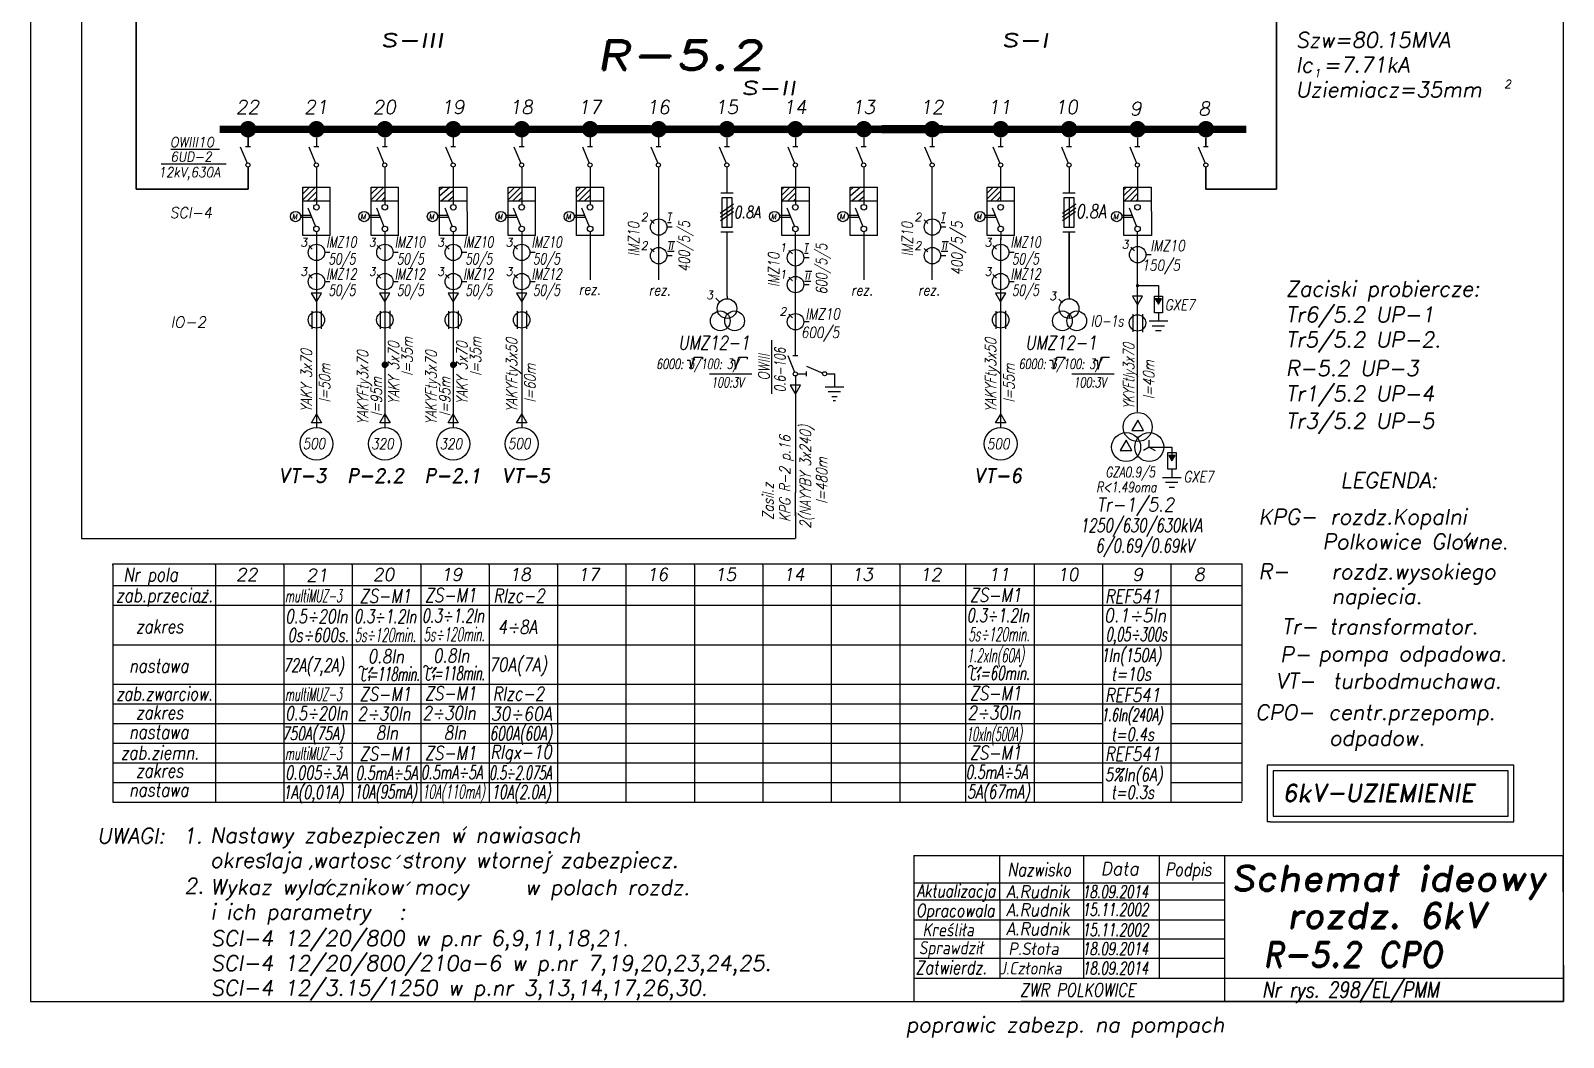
# Model space of a CAD drawing. Header units: millimetres. Extents: x -5 to 425, y -10 to 594.
# Drawn here: x 0 to 420, y -9.9 to 266.1 of the extents above; entities that cross this region are included whole.
import ezdxf
from ezdxf.enums import TextEntityAlignment as Align

# ---------------------------------------------------------------- set-up
doc = ezdxf.new("R2010")
doc.units = ezdxf.units.MM
doc.layers.add('LINIE', color=4, linetype='Continuous')
doc.layers.add('STYKI', color=4, linetype='Continuous')
doc.styles.add('ROMAND', font='romand', dxfattribs={"width": 0.8, "oblique": 10, "height": 6})
doc.styles.add('ROMANS', font='romans', dxfattribs={"oblique": 10, "height": 4.2})
pattern_1 = [(45, (-1.0216, -1.7749), (-0.795495, 0.795495), [])]

# ---------------------------------------------------------------- blocks, each defined once
blk = doc.blocks.new('*U4')
at = {"color": 0}
mesh = blk.add_polyface(dxfattribs=at)
corners = [(0, 0), (3.7, 6.5), (-3.8, 6.5)]
mesh.append_faces([[corners[k] for k in face] for face in [(0, 1, 2)]], dxfattribs={"color": 0})
blk = doc.blocks.new('7')
for p, q in [((3.4, 0), (-3.46, 0)), ((0, 4.82), (0, 0)), ((2.19, -1.76), (-2.36, -1.76)), ((0.98, -3.52), (-1.07, -3.52)), ((0.36, -5.03), (-0.49, -5.03))]:
    blk.add_line(p, q)
blk = doc.blocks.new('*U8')
at = {"color": 0}
mesh = blk.add_polyface(dxfattribs=at)
corners = [(0, 0), (3.7, 6.5), (-3.8, 6.5)]
mesh.append_faces([[corners[k] for k in face] for face in [(0, 1, 2)]], dxfattribs={"color": 0})

msp = doc.modelspace()

# ---------------------------------------------------------------- hatches: boundary and pattern name
h = msp.add_hatch()
h.set_pattern_fill('ANSI31', color=256, scale=9, style=0)
h.set_pattern_definition([(45, (-61.0142, -1.7749), (-0.795495, 0.795495), [])])
h.paths.add_polyline_path([(78.33, 219.45), (78.32, 223.2), (77.53, 223.2), (74.57, 223.2), (74.57, 219.45)])
h = msp.add_hatch()
h.set_pattern_fill('ANSI31', color=256, scale=9, style=0)
h.set_pattern_definition([(45, (-42.2685, -1.7749), (-0.795495, 0.795495), [])])
h.paths.add_polyline_path([(97.08, 219.45), (97.07, 223.2), (96.27, 223.2), (93.32, 223.2), (93.32, 219.45)])
h = msp.add_hatch()
h.set_pattern_fill('ANSI31', color=256, scale=9, style=0)
h.set_pattern_definition([(45, (-4.7741, -1.7749), (-0.795495, 0.795495), [])])
h.paths.add_polyline_path([(134.57, 219.45), (134.56, 223.2), (133.77, 223.2), (130.81, 223.2), (130.81, 219.45)])
h = msp.add_hatch()
h.set_pattern_fill('ANSI31', color=256, scale=9, style=0)
h.set_pattern_definition(pattern_1)
h.paths.add_polyline_path([(153.28, 223.2), (149.57, 223.2), (149.57, 219.45), (153.28, 219.45)])
h = msp.add_hatch()
h.set_pattern_fill('ANSI31', color=256, scale=9, style=0)
h.set_pattern_definition(pattern_1)
h.paths.add_polyline_path([(209.56, 219.45), (209.56, 223.2), (205.82, 223.2), (205.82, 219.45)])
h = msp.add_hatch()
h.set_pattern_fill('ANSI31', color=256, scale=9, style=0)
h.set_pattern_definition(pattern_1)
h.paths.add_polyline_path([(265.81, 223.2), (262.07, 223.2), (262.07, 219.45), (265.81, 219.45)])
h = msp.add_hatch()
h.set_pattern_fill('ANSI31', color=256, scale=9, style=0)
h.set_pattern_definition(pattern_1)
h.paths.add_polyline_path([(303.32, 223.2), (299.57, 223.2), (299.57, 219.45), (303.32, 219.45)])

# ---------------------------------------------------------------- linework, layer by layer
for p, q in [((0, 594), (0, 0)), ((420, 0), (420, 594)), ((78.31, 236.71), (78.31, 234.32)), ((97.06, 236.71), (97.06, 234.32)), ((97.06, 236.71), (97.06, 234.32)), ((115.81, 237.97), (115.81, 234.32)), ((115.81, 236.71), (115.81, 234.32)), ((134.56, 238), (134.56, 234.32)), ((134.56, 236.71), (134.56, 234.32)), ((153.31, 237.95), (153.31, 234.32)), ((172.03, 237.95), (172.06, 234.32)), ((190.81, 236.71), (190.81, 234.32)), ((209.56, 236.71), (209.56, 234.32)), ((228.31, 236.71), (228.31, 234.32)), ((247.06, 236.71), (247.06, 234.32)), ((265.81, 236.71), (265.81, 234.32)), ((284.56, 236.71), (284.56, 234.32)), ((284.56, 236.71), (284.56, 234.32)), ((303.31, 236.71), (303.31, 234.32)), ((58.87, 234.32), (60.21, 234.32)), ((77.62, 234.32), (78.96, 234.32)), ((96.37, 234.32), (97.71, 234.32)), ((96.37, 234.32), (97.71, 234.32)), ((115.12, 234.32), (116.46, 234.32)), ((115.12, 234.32), (116.46, 234.32)), ((133.87, 234.32), (135.21, 234.32)), ((133.87, 234.32), (135.21, 234.32)), ((152.62, 234.32), (153.96, 234.32)), ((171.37, 234.32), (172.71, 234.32)), ((190.12, 234.32), (191.46, 234.32)), ((208.87, 234.32), (210.21, 234.32)), ((246.37, 234.32), (247.71, 234.32)), ((265.12, 234.32), (266.46, 234.32)), ((283.87, 234.32), (285.21, 234.32)), ((283.87, 234.32), (285.21, 234.32)), ((302.62, 234.32), (303.96, 234.32)), ((321.37, 234.32), (322.71, 234.32)), ((78.31, 228.69), (78.31, 226.51)), ((97.06, 228.69), (97.06, 226.51)), ((97.06, 228.69), (97.06, 226.51)), ((153.28, 228.69), (153.28, 218.42)), ((190.81, 228.69), (190.81, 221.62)), ((209.56, 228.69), (209.56, 218.42)), ((265.81, 228.65), (265.81, 219.45)), ((284.56, 228.69), (284.56, 225.27)), ((284.56, 228.69), (284.56, 221.62)), ((303.32, 228.7), (303.32, 219.45)), ((262.07, 223.2), (269.57, 223.2)), ((262.07, 209.93), (262.07, 223.2)), ((268.77, 223.2), (269.57, 223.2)), ((269.57, 209.93), (269.57, 223.2)), ((299.57, 209.93), (299.57, 223.2)), ((299.57, 223.2), (307.07, 223.2)), ((306.27, 223.2), (307.07, 223.2)), ((307.07, 223.2), (307.1, 209.93)), ((192.64, 218.49), (188.99, 215.98)), ((189.12, 221.62), (192.5, 221.62)), ((190.66, 221.63), (190.66, 221.62)), ((190.81, 220.31), (190.81, 212.14)), ((262.07, 219.45), (269.57, 219.45)), ((286.39, 218.49), (282.74, 215.98)), ((282.87, 221.62), (286.25, 221.62)), ((284.41, 221.63), (284.41, 221.62)), ((284.56, 220.31), (284.56, 212.14)), ((299.57, 219.45), (307.07, 219.45)), ((189.02, 215.03), (192.63, 217.55)), ((189.02, 214.08), (192.6, 216.52)), ((282.77, 215.03), (286.38, 217.55)), ((282.77, 214.08), (286.35, 216.52)), ((189.12, 210.95), (192.5, 210.95)), ((190.81, 210.95), (190.81, 209.41)), ((265.82, 210.98), (265.82, 208.73)), ((282.87, 210.95), (286.25, 210.95)), ((284.56, 210.95), (284.56, 209.41)), ((262.24, 209.93), (262.07, 209.93)), ((269.6, 209.93), (262.24, 209.93)), ((299.74, 209.93), (299.57, 209.93)), ((307.1, 209.93), (299.74, 209.93)), ((305.6, 204.71), (307.06, 204.71)), ((77.03, 189.21), (77.03, 184.32)), ((79.63, 189.25), (79.63, 184.31)), ((95.78, 189.21), (95.78, 184.32)), ((98.38, 189.25), (98.38, 184.31)), ((114.53, 189.21), (114.53, 184.32)), ((117.13, 189.25), (117.13, 184.31)), ((133.28, 189.21), (133.28, 184.32)), ((135.88, 189.25), (135.88, 184.31)), ((264.53, 189.21), (264.53, 184.32)), ((267.13, 189.25), (267.13, 184.31)), ((302.04, 188.38), (302.04, 183.49)), ((304.64, 188.41), (304.64, 183.47)), ((0, 0), (420, 0))]:
    msp.add_line(p, q)
at = {"lineweight": 30}
for p, q in [((28.92, 332.57), (28.92, 222.65)), ((341.37, 332.57), (341.37, 222.65)), ((59.56, 237.93), (59.56, 234.32)), ((322.06, 236.71), (322.06, 234.32)), ((322.06, 228.69), (322.06, 222.65)), ((28.91, 222.65), (59.56, 222.65)), ((341.37, 222.65), (322.06, 222.65))]:
    msp.add_line(p, q, dxfattribs=at)
at = {"color": 7}
for p, q in [((38.4, 233.57), (51.74, 233.57)), ((227.62, 234.32), (228.96, 234.32)), ((35.76, 229.54), (53.55, 229.54)), ((97.06, 227.82), (97.06, 224.07)), ((115.82, 228.72), (115.82, 218.42)), ((134.57, 228.71), (134.57, 218.42)), ((172.03, 228.69), (172.06, 197.82)), ((228.31, 228.69), (228.31, 226.51)), ((247.06, 197.82), (247.03, 228.69)), ((59.56, 222.94), (59.56, 222.65)), ((74.57, 223.2), (82.07, 223.2)), ((74.57, 209.93), (74.57, 223.2)), ((78.31, 226.51), (78.31, 224.25)), ((78.32, 224.25), (78.32, 218.42)), ((81.27, 223.2), (82.07, 223.2)), ((82.07, 209.93), (82.07, 223.2)), ((93.32, 223.2), (100.82, 223.2)), ((93.32, 209.93), (93.32, 223.2)), ((97.07, 224.25), (97.07, 218.42)), ((100.02, 223.2), (100.82, 223.2)), ((100.82, 209.93), (100.82, 223.2)), ((112.07, 223.2), (119.57, 223.2)), ((112.07, 209.93), (112.07, 223.2)), ((114.89, 223.2), (112.07, 220.72)), ((113.01, 223.2), (112.07, 222.34)), ((118.77, 223.2), (119.57, 223.2)), ((119.57, 223.2), (119.6, 209.93)), ((130.82, 223.2), (138.32, 223.2)), ((130.82, 209.93), (130.82, 223.2)), ((137.52, 223.2), (138.32, 223.2)), ((138.32, 209.93), (138.32, 223.2)), ((149.57, 223.2), (157.07, 223.2)), ((149.57, 209.93), (149.57, 223.2)), ((156.27, 223.2), (157.07, 223.2)), ((157.07, 209.93), (157.07, 223.2)), ((205.82, 223.2), (213.32, 223.2)), ((205.82, 209.93), (205.82, 223.2)), ((212.52, 223.2), (213.32, 223.2)), ((213.32, 223.2), (213.35, 209.93)), ((225.51, 223.2), (224.57, 222.34)), ((227.39, 223.2), (224.57, 220.72)), ((224.57, 223.2), (232.07, 223.2)), ((224.57, 209.93), (224.57, 223.2)), ((228.31, 226.51), (228.32, 224.25)), ((228.32, 224.25), (228.32, 218.42)), ((231.27, 223.2), (232.07, 223.2)), ((232.07, 209.93), (232.07, 223.2)), ((74.57, 219.45), (82.07, 219.45)), ((93.32, 219.45), (100.82, 219.45)), ((112.07, 219.45), (119.57, 219.45)), ((115.82, 222.21), (112.58, 219.45)), ((115.82, 220.57), (114.48, 219.45)), ((130.82, 219.45), (138.32, 219.45)), ((149.57, 219.45), (157.07, 219.45)), ((205.82, 219.45), (213.32, 219.45)), ((224.57, 219.45), (232.07, 219.45)), ((228.32, 222.21), (225.08, 219.45)), ((228.32, 220.57), (226.98, 219.45)), ((76.81, 215.44), (73.96, 215.44)), ((77.07, 214.82), (73.97, 214.82)), ((95.56, 215.44), (92.71, 215.44)), ((95.82, 214.82), (92.72, 214.82)), ((114.31, 215.44), (111.46, 215.44)), ((114.57, 214.82), (111.47, 214.82)), ((133.06, 215.44), (130.1, 215.44)), ((133.32, 214.82), (130.22, 214.82)), ((151.81, 215.44), (148.96, 215.44)), ((152.07, 214.82), (148.97, 214.82)), ((169.85, 214.23), (170.83, 213.24)), ((172.06, 217.54), (172.06, 209.41)), ((174.79, 216.16), (175.78, 216.16)), ((208.06, 215.44), (205.21, 215.44)), ((208.32, 214.82), (205.22, 214.82)), ((226.81, 215.44), (223.96, 215.44)), ((227.07, 214.82), (223.97, 214.82)), ((244.85, 214.23), (245.83, 213.24)), ((249.79, 216.16), (250.78, 216.16)), ((264.31, 215.44), (261.46, 215.44)), ((264.57, 214.82), (261.47, 214.82)), ((301.81, 215.44), (298.96, 215.44)), ((302.07, 214.82), (298.97, 214.82)), ((78.32, 210.98), (78.32, 183.34)), ((78.32, 210.98), (78.32, 157.3)), ((97.07, 210.98), (97.07, 157.3)), ((115.82, 210.98), (115.82, 157.27)), ((134.57, 210.98), (134.57, 157.33)), ((153.32, 210.98), (153.32, 197.82)), ((174.36, 212.28), (175.81, 212.28)), ((174.55, 213.49), (175.53, 213.49)), ((190.82, 193.3), (190.82, 210.98)), ((209.56, 177.06), (209.56, 210.78)), ((228.32, 210.98), (228.31, 197.82)), ((249.36, 212.28), (250.81, 212.28)), ((249.55, 213.49), (250.53, 213.49)), ((265.82, 210.6), (265.81, 208.03)), ((284.56, 210.95), (284.56, 192.61)), ((284.57, 193.3), (284.57, 210.98)), ((303.34, 161.59), (303.32, 210.98)), ((74.74, 209.93), (74.57, 209.93)), ((82.1, 209.93), (74.74, 209.93)), ((76.19, 207.2), (77.17, 206.21)), ((93.49, 209.93), (93.32, 209.93)), ((100.85, 209.93), (93.49, 209.93)), ((94.94, 207.2), (95.92, 206.21)), ((112.24, 209.93), (112.07, 209.93)), ((119.6, 209.93), (112.24, 209.93)), ((113.69, 207.2), (114.68, 206.21)), ((115.82, 208.04), (115.82, 207.97)), ((130.99, 209.93), (130.82, 209.93)), ((138.35, 209.93), (130.99, 209.93)), ((132.44, 207.2), (133.43, 206.21)), ((149.74, 209.93), (149.57, 209.93)), ((157.1, 209.93), (149.74, 209.93)), ((169.85, 206.39), (170.83, 205.41)), ((174.79, 208.3), (175.78, 208.3)), ((175.58, 208.3), (176.56, 208.3)), ((205.99, 209.93), (205.82, 209.93)), ((213.35, 209.93), (205.99, 209.93)), ((207.75, 205.86), (208.74, 204.88)), ((212.29, 207.74), (213.28, 207.74)), ((224.74, 209.93), (224.57, 209.93)), ((232.1, 209.93), (224.74, 209.93)), ((244.85, 206.39), (245.83, 205.41)), ((249.79, 208.3), (250.78, 208.3)), ((250.58, 208.3), (251.56, 208.3)), ((263.69, 207.2), (264.68, 206.21)), ((265.81, 208.03), (265.81, 157.32)), ((301.5, 206.71), (302.49, 205.73)), ((80.57, 205.32), (82.02, 205.32)), ((99.29, 205.32), (100.74, 205.32)), ((118.07, 205.32), (119.53, 205.32)), ((136.82, 205.32), (138.28, 205.32)), ((174.36, 204.44), (175.81, 204.44)), ((174.55, 205.62), (175.53, 205.62)), ((175.33, 205.62), (176.32, 205.62)), ((211.85, 203.86), (213.31, 203.86)), ((212.05, 205.06), (213.03, 205.06)), ((249.36, 204.44), (250.81, 204.44)), ((249.55, 205.62), (250.53, 205.62)), ((250.33, 205.62), (251.32, 205.62)), ((268.07, 205.32), (269.53, 205.32)), ((76.19, 199.2), (77.17, 198.21)), ((94.94, 199.2), (95.92, 198.21)), ((113.69, 199.2), (114.68, 198.21)), ((132.44, 199.2), (133.43, 198.21)), ((207.75, 198.53), (208.74, 197.54)), ((209.56, 201.57), (209.56, 197.82)), ((212.05, 197.44), (213.03, 197.44)), ((212.29, 200.12), (213.28, 200.12)), ((212.83, 197.44), (213.82, 197.44)), ((213.08, 200.12), (214.06, 200.12)), ((263.69, 199.2), (264.68, 198.21)), ((80.54, 197.32), (81.99, 197.32)), ((99.29, 197.32), (100.74, 197.32)), ((118.07, 197.32), (119.53, 197.32)), ((136.82, 197.32), (138.28, 197.32)), ((190.82, 193.3), (190.82, 192.73)), ((211.85, 196.52), (213.31, 196.52)), ((268.07, 197.32), (269.53, 197.32)), ((284.57, 193.3), (284.57, 192.73)), ((303.32, 196.2), (309.05, 196.2)), ((309.05, 196.2), (309.05, 193.34)), ((309.05, 193.34), (309.05, 192.89)), ((187.76, 192.74), (188.74, 191.75)), ((281.77, 192.48), (282.75, 191.5)), ((309.05, 192.89), (309.05, 192.37)), ((207.75, 188.34), (208.74, 187.35)), ((211.85, 186.33), (213.31, 186.33)), ((284.56, 188.45), (284.56, 187.17)), ((284.56, 187.21), (284.56, 187.17)), ((311.61, 186.44), (306.46, 186.44)), ((310.7, 185.12), (307.29, 185.12)), ((309.05, 188.76), (309.05, 186.44)), ((203.07, 166.53), (203.07, 181.27)), ((309.79, 183.8), (308.25, 183.8)), ((180.93, 173.26), (181.86, 176.58)), ((181.86, 176.58), (184.07, 176.58)), ((184.07, 176.58), (184.07, 176.03)), ((193.17, 173.26), (194.1, 176.58)), ((194.1, 176.58), (196.31, 176.58)), ((196.31, 176.58), (196.31, 176.03)), ((208.87, 177.06), (210.21, 177.06)), ((280.25, 173.26), (281.17, 176.58)), ((281.17, 176.58), (283.39, 176.58)), ((283.39, 176.58), (283.39, 176.03)), ((292.49, 173.26), (293.41, 176.58)), ((293.41, 176.58), (295.63, 176.58)), ((179.92, 175.75), (180.66, 175.75)), ((180.66, 175.75), (180.93, 173.26)), ((192.16, 175.75), (192.9, 175.75)), ((192.9, 175.75), (193.17, 173.26)), ((212.51, 172.69), (212.51, 171.36)), ((279.23, 175.75), (279.97, 175.75)), ((279.97, 175.75), (280.25, 173.26)), ((291.47, 175.75), (292.21, 175.75)), ((292.21, 175.75), (292.49, 173.26)), ((186.01, 171.97), (197.64, 171.97)), ((209.56, 171.43), (209.56, 139.42)), ((210.12, 172), (212.51, 172)), ((218.14, 172), (220.33, 172)), ((285.33, 171.97), (296.95, 171.97)), ((306.53, 151.94), (304.93, 151.02)), ((306.53, 151.94), (306.53, 153.79)), ((306.53, 151.94), (308.13, 151.02)), ((306.53, 151.94), (312.75, 151.94)), ((312.75, 151.94), (312.75, 150.43)), ((312.75, 150.43), (312.75, 149.97)), ((312.75, 149.97), (312.75, 149.45)), ((315.31, 143.53), (310.16, 143.53)), ((312.76, 145.85), (312.76, 143.53)), ((314.4, 142.2), (310.99, 142.2)), ((313.49, 140.88), (311.95, 140.88)), ((209.56, 133.13), (209.56, 126.92)), ((392.81, 126.13), (394.66, 128.45)), ((395.74, 125.98), (396.67, 127.21)), ((22.52, 119.97), (50.64, 119.97)), ((22.52, 119.6), (22.52, 119.93)), ((22.52, 119.6), (22.52, 54.57)), ((50.64, 119.59), (50.64, 119.98)), ((50.64, 119.97), (331.89, 119.97)), ((50.64, 119.6), (50.64, 54.57)), ((69.39, 119.59), (69.39, 119.98)), ((69.39, 119.6), (69.39, 54.57)), ((88.14, 119.59), (88.14, 119.98)), ((88.14, 119.6), (88.14, 54.57)), ((106.89, 119.59), (106.89, 119.98)), ((106.89, 119.6), (106.89, 54.57)), ((125.64, 119.59), (125.64, 119.98)), ((125.64, 119.6), (125.64, 54.57)), ((144.39, 119.59), (144.39, 119.98)), ((144.39, 119.6), (144.39, 54.57)), ((163.14, 119.59), (163.14, 119.98)), ((163.14, 119.6), (163.14, 54.57)), ((181.89, 119.59), (181.89, 119.98)), ((181.89, 119.6), (181.89, 54.57)), ((200.64, 119.59), (200.64, 119.98)), ((200.64, 119.6), (200.64, 54.57)), ((219.39, 119.59), (219.39, 119.98)), ((219.39, 119.6), (219.39, 54.57)), ((238.14, 119.59), (238.14, 119.98)), ((238.14, 119.6), (238.14, 54.57)), ((256.21, 119.83), (256.21, 54.57)), ((274.96, 119.83), (274.96, 54.75)), ((293.71, 119.83), (293.71, 54.8)), ((312.46, 119.83), (312.46, 54.8)), ((331.92, 119.9), (331.92, 54.88)), ((22.52, 113.97), (50.64, 113.97)), ((50.64, 113.97), (331.89, 113.97)), ((50.64, 113.97), (331.89, 113.97)), ((46.52, 109.54), (46.22, 109.25)), ((22.52, 108.57), (50.64, 108.57)), ((50.64, 108.57), (256.21, 108.57)), ((256.21, 108.57), (331.89, 108.57)), ((50.64, 100.85), (50.64, 100.85)), ((50.64, 100.85), (50.64, 100.85)), ((22.52, 97.77), (50.64, 97.77)), ((50.64, 97.77), (331.89, 97.77)), ((91.19, 91.31), (90.71, 88.56)), ((93.07, 89.37), (92.53, 88.78)), ((93.78, 91.65), (92.59, 90.01)), ((92.77, 87.88), (93.07, 89.37)), ((93.23, 91.22), (93.78, 91.65)), ((93.78, 91.65), (93.53, 90.97)), ((108.85, 91.48), (108.37, 88.73)), ((111.15, 91.65), (109.96, 90.01)), ((110.67, 89.5), (110.14, 88.91)), ((110.43, 88.05), (110.73, 89.54)), ((110.52, 91.16), (111.15, 91.65)), ((111.15, 91.65), (110.86, 90.87)), ((258.17, 91.52), (257.69, 88.77)), ((260.47, 91.69), (259.28, 90.05)), ((259.99, 89.54), (259.46, 88.95)), ((259.75, 88.08), (260.05, 89.58)), ((259.97, 91.3), (260.47, 91.69)), ((260.47, 91.69), (260.24, 91.08)), ((22.52, 86.97), (50.64, 86.97)), ((50.64, 86.97), (331.89, 86.97)), ((22.52, 81.57), (50.64, 81.57)), ((50.64, 81.57), (88.14, 81.57)), ((88.14, 81.57), (106.8, 81.57)), ((106.8, 81.57), (125.68, 81.57)), ((125.64, 81.57), (275.71, 81.57)), ((256.12, 81.61), (275, 81.61)), ((274.96, 81.57), (293.71, 81.57)), ((293.71, 81.55), (331.89, 81.55)), ((22.52, 76.17), (50.64, 76.17)), ((50.64, 76.17), (293.71, 76.17)), ((312.46, 76.17), (331.89, 76.17)), ((22.52, 70.77), (50.64, 70.77)), ((50.64, 70.77), (274.96, 70.77)), ((274.96, 70.77), (331.89, 70.77)), ((22.52, 65.37), (50.64, 65.37)), ((50.64, 65.37), (88.14, 65.37)), ((88.14, 65.37), (106.8, 65.37)), ((106.8, 65.37), (125.68, 65.37)), ((125.64, 65.37), (293.71, 65.37)), ((256.12, 65.41), (275, 65.41)), ((293.71, 65.37), (331.81, 65.37)), ((22.52, 59.97), (50.64, 59.97)), ((50.64, 59.97), (275.43, 59.97)), ((274.96, 59.97), (293.71, 59.97)), ((312.46, 59.97), (331.92, 59.97)), ((22.52, 54.57), (50.64, 54.57)), ((50.64, 54.57), (331.89, 54.57)), ((118.51, 46.93), (119.53, 47.94)), ((64.6, 39.98), (65.32, 40.56)), ((100.33, 39.08), (101.34, 40.1)), ((103.92, 39.08), (104.93, 40.1)), ((142.03, 39.08), (143.04, 40.1)), ((242.06, 39.99), (242.06, -0.03)), ((265.54, 27.81), (265.54, 39.99)), ((288.51, 39.99), (288.51, 27.81)), ((309.22, 39.99), (309.22, 27.81)), ((77.08, 37.22), (76.35, 36.06)), ((82.33, 33.5), (80.32, 31.29)), ((84.54, 29.69), (83.83, 28.58)), ((103.04, 31.74), (104.06, 32.76)), ((242.06, 32.49), (327.12, 32.49)), ((242.06, 27.81), (327.12, 27.81)), ((265.54, 27.81), (265.54, 22.38)), ((288.51, 27.81), (288.51, 22.38)), ((309.22, 27.81), (309.22, 22.38)), ((242.06, 22.38), (327.12, 22.38)), ((288.51, 22.38), (288.51, 6.39)), ((309.22, 22.38), (309.22, 6.39)), ((242.06, 17.18), (327.12, 17.18)), ((242.06, 11.86), (327.12, 11.86)), ((271.34, 0), (271.34, 0)), ((271.34, 0), (271.34, 0))]:
    msp.add_line(p, q, dxfattribs=at)
at = {"color": 7, "lineweight": 30}
msp.add_line((59.56, 228.81), (59.56, 222.65), dxfattribs=at)
at = {"const_width": 2}
for points in [[(51.75, 239.05), (51.75, 239.05), (333.14, 239.05), (333.14, 239.05)], [(169.92, 239.2), (153.25, 239.2)], [(169.92, 239.2), (153.25, 239.2)], [(169.92, 239.17), (153.25, 239.17)], [(169.92, 238.94), (153.25, 238.94)], [(249.91, 239.2), (233.24, 239.2)], [(249.91, 239.2), (233.24, 239.2)], [(249.91, 239.17), (233.24, 239.17)], [(249.91, 238.94), (233.24, 238.94)]]:
    msp.add_lwpolyline(points, dxfattribs=at)
at = {"color": 7}
for points, const_width in [([(58.44, 239.07, 1), (60.69, 239.07, 1)], 2.25), ([(77.19, 239.07, 1), (79.44, 239.07, 1)], 2.25), ([(95.94, 239.07, 1), (98.19, 239.07, 1)], 2.25), ([(114.69, 239.07, 1), (116.94, 239.07, 1)], 2.25), ([(133.44, 239.07, 1), (135.69, 239.07, 1)], 2.25), ([(152.19, 239.07, 1), (154.44, 239.07, 1)], 2.25), ([(170.94, 239.07, 1), (173.19, 239.07, 1)], 2.25), ([(189.69, 239.07, 1), (191.94, 239.07, 1)], 2.25), ([(208.44, 239.07, 1), (210.69, 239.07, 1)], 2.25), ([(227.19, 239.07, 1), (229.44, 239.07, 1)], 2.25), ([(245.94, 239.07, 1), (248.19, 239.07, 1)], 2.25), ([(264.69, 239.07, 1), (266.94, 239.07, 1)], 2.25), ([(283.44, 239.07, 1), (285.69, 239.07, 1)], 2.25), ([(302.19, 239.07, 1), (304.44, 239.07, 1)], 2.25), ([(320.94, 239.07, 1), (323.19, 239.07, 1)], 2.25), ([(303.55, 196.2, 1), (303.09, 196.2, 1)], 0.452), ([(96.61, 174.5, 1), (97.51, 174.5, 1)], 0.9), ([(115.36, 174.5, 1), (116.26, 174.5, 1)], 0.9)]:
    msp.add_lwpolyline(points, format="xyb", close=True, dxfattribs=dict(at, const_width=const_width))
for points in [[(189.48, 212.14), (189.48, 220.31), (192.15, 220.31), (192.15, 212.14)], [(283.23, 212.14), (283.23, 220.31), (285.9, 220.31), (285.9, 212.14)]]:
    msp.add_lwpolyline(points, close=True)
for points in [[(310.2, 193.34), (310.2, 188.76), (307.94, 188.76), (307.94, 193.34)], [(303.37, 159.27), (301.76, 156.51), (304.96, 156.5)], [(300.2, 153.79), (298.6, 151.02), (301.79, 151.02)], [(313.9, 150.43), (313.9, 145.85), (311.65, 145.85), (311.65, 150.43)]]:
    msp.add_lwpolyline(points, close=True, dxfattribs=at)
for centre, radius in [((59.53, 229.26), 0.562), ((78.28, 229.26), 0.562), ((97.03, 229.26), 0.562), ((97.03, 229.26), 0.562), ((115.78, 229.26), 0.562), ((115.78, 229.26), 0.562), ((134.53, 229.26), 0.562), ((134.53, 229.26), 0.562), ((153.28, 229.26), 0.562), ((172.03, 229.26), 0.562), ((190.78, 229.26), 0.562), ((209.53, 229.26), 0.562), ((247.03, 229.26), 0.562), ((265.81, 229.26), 0.562), ((284.53, 229.26), 0.562), ((284.53, 229.26), 0.562), ((303.28, 229.26), 0.562), ((322.03, 229.26), 0.562), ((265.81, 217.67), 0.75), ((303.31, 217.67), 0.75), ((265.82, 211.73), 0.75), ((303.32, 211.73), 0.75), ((303.35, 204.67), 2.25), ((78.31, 186.8), 2.25), ((97.06, 186.8), 2.25), ((115.81, 186.8), 2.25), ((134.56, 186.8), 2.25), ((265.81, 186.8), 2.25), ((303.31, 185.96), 2.25)]:
    msp.add_circle(centre, radius)
for centre, radius in [((228.28, 229.26), 0.562), ((78.31, 217.67), 0.75), ((97.06, 217.67), 0.75), ((115.81, 217.67), 0.75), ((134.56, 217.67), 0.75), ((153.28, 217.67), 0.75), ((209.56, 217.67), 0.75), ((228.31, 217.67), 0.75), ((72.6, 215.12), 1.4), ((91.35, 215.12), 1.4), ((110.1, 215.12), 1.4), ((128.85, 215.12), 1.4), ((147.6, 215.12), 1.4), ((172.1, 212.24), 2.25), ((203.85, 215.12), 1.4), ((222.6, 215.12), 1.4), ((247.1, 212.24), 2.25), ((260.1, 215.12), 1.4), ((297.6, 215.12), 1.4), ((78.32, 211.73), 0.75), ((97.07, 211.73), 0.75), ((115.82, 211.73), 0.75), ((134.57, 211.73), 0.75), ((153.32, 211.73), 0.75), ((209.57, 211.73), 0.75), ((228.32, 211.73), 0.75), ((78.32, 205.29), 2.25), ((97.07, 205.29), 2.25), ((115.82, 205.29), 2.25), ((134.57, 205.29), 2.25), ((172.1, 204.41), 2.25), ((209.6, 203.82), 2.25), ((247.1, 204.41), 2.25), ((265.82, 205.29), 2.25), ((78.32, 197.29), 2.25), ((97.07, 197.29), 2.25), ((115.82, 197.29), 2.25), ((134.57, 197.29), 2.25), ((209.6, 196.48), 2.25), ((265.82, 197.29), 2.25), ((188.97, 186.54), 2.7), ((190.82, 189.91), 2.7), ((192.9, 186.54), 2.7), ((282.72, 186.54), 2.7), ((284.57, 189.91), 2.7), ((286.65, 186.54), 2.7), ((209.6, 186.3), 2.25), ((209.53, 171.99), 0.562), ((217.58, 172.03), 0.562), ((303.36, 157.43), 3.98), ((78.31, 152.82), 4.5), ((97.06, 152.82), 4.5), ((97.06, 152.82), 4.5), ((115.81, 152.82), 4.5), ((134.56, 152.82), 4.5), ((265.81, 152.82), 4.5), ((300.19, 151.94), 3.98), ((306.53, 151.94), 3.98)]:
    msp.add_circle(centre, radius, dxfattribs=at)
for centre, start, end in [((90.61, 91.2), 19.9112, 170.9729), ((91.34, 88.5), 174.5766, 331.0479), ((91.78, 91.65), 202.6705, 348.2135), ((108.26, 91.36), 19.9112, 170.9729), ((108.99, 88.67), 174.5766, 331.0479), ((109.44, 91.82), 202.6705, 348.2135), ((257.58, 91.4), 19.9112, 170.9729), ((258.32, 88.71), 174.5766, 331.0479), ((258.76, 91.86), 202.6705, 348.2135)]:
    msp.add_arc(centre, 0.63, start, end, dxfattribs=at)
for points in [[(308.18, 192.58), (309.04, 191.1), (309.89, 192.58)], [(311.89, 149.66), (312.74, 148.18), (313.6, 149.66)]]:
    msp.add_solid(points, dxfattribs=at)
msp.add_trace([(233.24, 237.95), (233.24, 240.2), (167.92, 237.95), (167.98, 240.2)], dxfattribs=at)
at = {"layer": 'LINIE', "color": 7}
for p, q in [((13.93, 487.94), (13.95, 126.92)), ((209.56, 134.09), (209.56, 133.13)), ((13.95, 126.92), (209.5, 126.92)), ((406.47, 64.78), (338.87, 64.78)), ((338.87, 64.78), (338.87, 49.21)), ((404.87, 63.18), (340.47, 63.18)), ((340.47, 63.18), (340.47, 50.78)), ((404.87, 50.78), (404.87, 63.18)), ((406.47, 49.18), (406.47, 64.78)), ((340.47, 50.78), (404.87, 50.78)), ((338.87, 49.23), (338.87, 49.18)), ((339.7, 49.18), (338.87, 49.18)), ((339.67, 49.18), (406.47, 49.18)), ((242.06, 39.99), (419.83, 39.99)), ((327.12, 39.99), (327.12, -0.01)), ((419.83, 39.99), (420, 0)), ((265.54, 22.38), (265.54, 6.39)), ((242.06, 6.39), (419.94, 6.39)), ((242.06, 0), (420, 0)), ((420, 0), (271.33, 0)), ((271.33, 0), (271.33, 0)), ((420, 0), (420, 0))]:
    msp.add_line(p, q, dxfattribs=at)
at = {"layer": 'STYKI', "color": 7}
for p, q in [((57.45, 234.27), (59.32, 229.77)), ((76.2, 234.27), (78.07, 229.77)), ((94.95, 234.27), (96.82, 229.77)), ((94.95, 234.27), (96.82, 229.77)), ((113.7, 234.27), (115.57, 229.77)), ((113.7, 234.27), (115.57, 229.77)), ((132.45, 234.27), (134.32, 229.77)), ((132.45, 234.27), (134.32, 229.77)), ((151.2, 234.27), (153.07, 229.77)), ((169.95, 234.27), (171.82, 229.77)), ((188.7, 234.27), (190.57, 229.77)), ((207.45, 234.27), (209.32, 229.77)), ((226.2, 234.27), (228.07, 229.77)), ((244.95, 234.27), (246.82, 229.77)), ((263.7, 234.27), (265.57, 229.77)), ((282.45, 234.27), (284.32, 229.77)), ((282.45, 234.27), (284.32, 229.77)), ((301.2, 234.27), (303.07, 229.77)), ((319.95, 234.27), (321.82, 229.77)), ((75.98, 217.49), (78.04, 212.41)), ((94.73, 217.49), (96.79, 212.41)), ((113.48, 217.49), (115.54, 212.41)), ((132.23, 217.49), (134.29, 212.41)), ((150.98, 217.49), (153.04, 212.41)), ((207.23, 217.49), (209.29, 212.41)), ((225.98, 217.49), (228.04, 212.41)), ((263.48, 217.49), (265.54, 212.41)), ((300.98, 217.49), (303.04, 212.41)), ((207.45, 177.01), (209.32, 172.51)), ((212.56, 174.11), (217.06, 172.24)), ((209.56, 133.13), (209.56, 139.56))]:
    msp.add_line(p, q, dxfattribs=at)
at = {"layer": 'STYKI'}
msp.add_line((94.95, 234.27), (96.82, 229.77), dxfattribs=at)

# ---------------------------------------------------------------- block references
at = {"xscale": 0.375, "yscale": 0.375, "zscale": 0.375}
for p in [(78.31, 191.73), (97.06, 191.73), (115.81, 191.73), (134.56, 191.73), (265.81, 191.73), (303.32, 190.89)]:
    msp.add_blockref('*U4', p, dxfattribs=at)
at = {"color": 7}
for name, p, xscale, yscale, zscale in [('*U4', (309.04, 191.1), 0.2280147247762159, 0.2280147247762159, 0.2280147247762159), ('7', (220.31, 168.39), 0.75, 0.75, 0.75), ('*U4', (312.74, 148.18), 0.2280147247762159, 0.2280147247762159, 0.2280147247762159)]:
    msp.add_blockref(name, p, dxfattribs=dict(at, xscale=xscale, yscale=yscale, zscale=zscale))
at = {"color": 7, "xscale": -0.375, "yscale": 0.375, "zscale": 0.375, "rotation": 180}
for name, p in [('*U8', (78.34, 161)), ('*U4', (97.09, 161)), ('*U4', (115.79, 161)), ('*U4', (134.59, 161)), ('*U4', (265.84, 161))]:
    msp.add_blockref(name, p, dxfattribs=at)

# ---------------------------------------------------------------- texts
at = {"color": 7, "style": 'ROMANS', "oblique": 10}
for s, height, p in [('Szw=80.15MVA', 4.2, (346.69, 261.43)), ('Ic =7.71kA', 4.2, (346.69, 254.63)), ('Uziemiacz=35mm', 4.2, (346.69, 247.83)), ('1', 2.25, (351.6, 253.3)), ('2', 2.25, (403.8, 250.31)), ('22', 3.75, (56.2, 243.24)), ('21', 3.75, (74.95, 243.24)), ('20', 3.75, (93.7, 243.24)), ('19', 3.75, (112.45, 243.24)), ('18', 3.75, (131.2, 243.24)), ('17', 3.75, (149.95, 243.24)), ('16', 3.75, (168.7, 243.24)), ('15', 3.75, (187.45, 243.24)), ('14', 3.75, (206.2, 243.24)), ('13', 3.75, (224.95, 243.24)), ('12', 3.75, (243.7, 243.24)), ('11', 3.75, (262.24, 243.24)), ('10', 3.75, (280.57, 243.24)), ('9', 3.75, (301.21, 242.82)), ('8', 3.75, (319.96, 242.82)), ('M', 1.4, (71.62, 214.44)), ('M', 1.4, (90.37, 214.44)), ('M', 1.4, (109.12, 214.44)), ('M', 1.4, (127.87, 214.44)), ('M', 1.4, (146.62, 214.44)), ('2', 2.25, (167.21, 213.87)), ('M', 1.4, (202.87, 214.44)), ('M', 1.4, (221.62, 214.44)), ('2', 2.25, (242.21, 213.87)), ('M', 1.4, (259.12, 214.44)), ('M', 1.4, (296.62, 214.44)), ('3', 2.25, (73.91, 206.92)), ('3', 2.25, (92.66, 206.92)), ('3', 2.25, (111.41, 206.92)), ('3', 2.25, (130.16, 206.92)), ('2', 2.25, (167.21, 206.04)), ('1', 2.25, (205.23, 205.5)), ('2', 2.25, (242.21, 206.04)), ('3', 2.25, (261.41, 206.92)), ('3', 2.25, (298.98, 206.36)), ('3', 2.25, (73.91, 198.92)), ('3', 2.25, (92.66, 198.92)), ('3', 2.25, (111.41, 198.92)), ('3', 2.25, (130.16, 198.92)), ('1', 2.25, (205.23, 198.17)), ('3', 2.25, (261.41, 198.92)), ('Zaciski probiercze:', 4.2, (343.98, 193.23)), ('3', 2.25, (185.13, 192.5)), ('3', 2.25, (279.13, 192.24)), ('2', 2.25, (205.23, 187.98)), ('Tr6/5.2 UP-1', 4.2, (343.98, 186.15)), ('Tr5/5.2 UP-2.', 4.2, (343.98, 179.3)), ('R-5.2 UP-3', 4.2, (343.98, 171.43)), ('Tr1/5.2 UP-4', 4.2, (343.98, 164.49)), ('Tr3/5.2 UP-5', 4.2, (343.98, 156.99)), ('rozdz.Kopalni', 4.2, (356.14, 130.73)), ('Polkowice Glowne.', 4.2, (353.98, 123.93)), ('22', 3.45, (56.27, 115.31)), ('21', 3.45, (75.53, 115.09)), ('20', 3.45, (93.77, 115.31)), ('19', 3.45, (112.41, 115.31)), ('18', 3.45, (131.16, 115.31)), ('17', 3.45, (149.91, 115.31)), ('16', 3.45, (168.77, 115.31)), ('15', 3.45, (187.41, 115.31)), ('14', 3.45, (206.16, 115.31)), ('13', 3.45, (224.91, 115.31)), ('12', 3.45, (243.66, 115.31)), ('11', 3.45, (262.41, 115.31)), ('10', 3.45, (281.27, 115.31)), ('9', 3.45, (301.89, 115.31)), ('8', 3.45, (318.77, 115.31)), ('rozdz.wysokiego', 4.2, (356.48, 115.73)), ('napiecia.', 4.2, (356.48, 108.93)), ('transformator.', 4.2, (355.79, 100.62)), ('pompa odpadowa.', 4.2, (352.88, 93.23)), ('turbodmuchawa.', 4.2, (356.78, 85.73)), ('centr.przepomp.', 4.2, (355.6, 77.13)), ('odpadow.', 4.2, (355.81, 70.11)), ('UWAGI:', 4.2, (18.25, 43.32)), ('1.', 4.2, (41.67, 43.29)), ('Nastawy zabezpieczen w nawiasach ', 4.2, (49.17, 43.45)), ('okreslaja wartosc strony wtornej zabezpiecz.', 4.2, (49.17, 36.65)), ('2.', 4.2, (42.1, 29.61)), ('Wykaz wylacznikow mocy ', 4.2, (49.27, 29.28)), ('w polach rozdz.', 4.2, (135.48, 29.18)), ('i ich parametry ', 4.2, (49.27, 22.48)), (':', 4.2, (100.92, 22.45)), ('SCI-4 12/20/800 w p.nr 6,9,11,18,21.', 4.2, (49.39, 15.2)), ('SCI-4 12/20/800/210a-6 w p.nr 7,19,20,23,24,25.', 4.2, (49.39, 8.4)), ('SCI-4 12/3.15/1250 w p.nr 3,13,14,17,26,30.', 4.2, (49.39, 1.6)), ('poprawic zabezp. na pompach', 4.2, (239.82, -8.46))]:
    msp.add_text(s, height=height, dxfattribs=at).set_placement(p)
at = {"color": 7, "oblique": 10}
for s, height, style, width, p in [('R-5.2   ', 8, 'ROMAND', 1.4, (154.9, 255.36)), ('6UD-2', 2.7, 'ROMANS', 0.9, (38.29, 230.19)), ('12kV,630A', 2.7, 'ROMANS', 0.9, (34.97, 225.92)), ('0.8A', 3.75, 'ROMANS', 0.75, (286.44, 214.7)), ('I', 1.9, 'ROMANS', 0.75, (174.72, 213.87)), ('0.8A', 3.3, 'ROMANS', 0.75, (192.69, 214.7)), ('I', 1.9, 'ROMANS', 0.75, (249.72, 213.87)), ('IMZ10', 3, 'ROMANS', 0.7, (81.01, 206.65)), ('IMZ10', 3, 'ROMANS', 0.7, (99.76, 206.65)), ('IMZ10', 3, 'ROMANS', 0.7, (118.51, 206.65)), ('IMZ10', 3, 'ROMANS', 0.7, (137.26, 206.65)), ('I', 1.9, 'ROMANS', 0.75, (174.72, 206.01)), ('I', 1.9, 'ROMANS', 0.75, (175.5, 206.01)), ('I', 1.9, 'ROMANS', 0.75, (212.22, 205.45)), ('I', 1.9, 'ROMANS', 0.75, (249.72, 206.01)), ('I', 1.9, 'ROMANS', 0.75, (250.5, 206.01)), ('IMZ10', 3, 'ROMANS', 0.7, (268.51, 206.65)), ('IMZ10', 3, 'ROMANS', 0.8, (306.82, 205.64)), ('50/5', 3, 'ROMANS', 0.7, (81.62, 202.02)), ('50/5', 3, 'ROMANS', 0.7, (100.37, 202.02)), ('50/5', 3, 'ROMANS', 0.7, (119.12, 202.02)), ('50/5', 3, 'ROMANS', 0.7, (137.67, 202.02)), ('50/5', 3, 'ROMANS', 0.7, (268.92, 202.02)), ('150/5', 3, 'ROMANS', 0.8, (304.46, 200.3)), ('IMZ12', 3, 'ROMANS', 0.7, (81.01, 197.87)), ('IMZ12', 3, 'ROMANS', 0.7, (99.76, 197.87)), ('IMZ12', 3, 'ROMANS', 0.7, (118.51, 197.87)), ('IMZ12', 3, 'ROMANS', 0.7, (137.26, 197.87)), ('I', 1.9, 'ROMANS', 0.75, (212.22, 197.83)), ('I', 1.9, 'ROMANS', 0.75, (213, 197.83)), ('IMZ12', 3, 'ROMANS', 0.7, (268.51, 197.87)), ('50/5', 3, 'ROMANS', 0.7, (81.62, 193.43)), ('50/5', 3, 'ROMANS', 0.7, (100.37, 193.43)), ('50/5', 3, 'ROMANS', 0.7, (119.12, 193.43)), ('50/5', 3, 'ROMANS', 0.7, (137.67, 193.43)), ('rez.', 3, 'ROMAND', 0.8, (150.21, 193.7)), ('rez.', 3, 'ROMAND', 0.8, (169.37, 193.48)), ('rez.', 3, 'ROMAND', 0.8, (224.8, 193.48)), ('rez.', 3, 'ROMAND', 0.8, (243.16, 193.48)), ('50/5', 3, 'ROMANS', 0.7, (268.92, 193.43)), ('IMZ10', 3, 'ROMANS', 0.8, (212.31, 186.93)), ('GXE7', 3, 'ROMANS', 0.8, (310.8, 189.42)), ('600/5', 3, 'ROMANS', 0.8, (211.1, 181.87)), ('IO-1s', 3, 'ROMANS', 0.75, (290.53, 185.02)), ('UMZ12-1', 3.75, 'ROMANS', 0.8, (177.45, 178.68)), ('UMZ12-1', 3.75, 'ROMANS', 0.8, (272.55, 178.68)), ('6000: 3/100: 3/', 2.75, 'ROMANS', 0.7, (171.42, 173.36)), ('6000: 3/100: 3/', 2.75, 'ROMANS', 0.7, (270.74, 173.36)), ('100:3V', 2.75, 'ROMANS', 0.7, (186.46, 168.29)), ('100:3V', 2.75, 'ROMANS', 0.7, (285.78, 168.29)), ('500', 3, 'ROMANS', 0.8, (74.56, 151.39)), ('320', 3, 'ROMANS', 0.8, (93.31, 151.32)), ('320', 3, 'ROMANS', 0.8, (112.06, 151.32)), ('500', 3, 'ROMANS', 0.8, (130.81, 151.39)), ('500', 3, 'ROMANS', 0.8, (262.06, 151.32)), ('GZA0.9/5', 2.8, 'ROMANS', 0.75, (294.54, 143.68)), ('VT-3', 4, 'ROMAND', 0.95, (67.76, 142.11)), ('P-2.2', 4, 'ROMAND', 0.95, (86.67, 142.11)), ('P-2.1', 4, 'ROMAND', 0.95, (107.83, 142.11)), ('VT-5', 4, 'ROMAND', 0.95, (128.94, 142.11)), ('VT-6', 4, 'ROMAND', 0.95, (258.31, 142.11)), ('GXE7', 3, 'ROMANS', 0.8, (315.95, 142.3)), ('R<1.49oma', 2.8, 'ROMANS', 0.75, (292.03, 139.57)), ('Tr-1/5.2', 3.75, 'ROMAND', 0.9, (292.1, 134.31)), ('1250/630/630kVA', 3.75, 'ROMANS', 0.7, (287.56, 128.59)), ('6/0.69/0.69kV', 3.75, 'ROMANS', 0.7, (291.77, 123)), (' Nr pola', 3.75, 'ROMANS', 0.8, (23.32, 115.12)), ('.', 3.75, 'ROMANS', 0.8, (47.81, 112.44)), ('4-8A', 3.75, 'ROMANS', 0.8, (127.98, 100.78)), ('0.8In', 3.75, 'ROMANS', 0.8, (110.28, 92.91)), ('1.2xIn(60A)', 3.75, 'ROMANS', 0.54, (256.61, 92.95)), ('1In(150A)', 3.6, 'ROMANS', 0.7, (293.26, 93.09)), ('72A(7,2A)', 3.6, 'ROMANS', 0.7, (69.19, 90.35)), ('0.8In', 3.75, 'ROMANS', 0.8, (92.4, 92.7)), ('70A(7A)', 3.75, 'ROMANS', 0.8, (125.54, 90.43)), ('t=10s', 3.6, 'ROMANS', 0.75, (296.05, 87.91)), ('2-30In', 3.75, 'ROMANS', 0.8, (89.53, 76.98)), ('2-30In', 3.75, 'ROMANS', 0.8, (107.4, 77.2)), ('2-30In', 3.75, 'ROMANS', 0.8, (256.72, 77.24)), ('1.6In(240A)', 3.4, 'ROMANS', 0.63, (293.38, 76.85)), ('750A(75A)', 3.6, 'ROMANS', 0.67, (68.93, 71.65)), ('10xIn(500A)', 3.75, 'ROMANS', 0.5, (256.38, 71.41)), ('8In', 3.75, 'ROMANS', 0.8, (94.59, 71.74)), ('8In', 3.75, 'ROMANS', 0.8, (113.22, 71.74)), ('t=0.4s', 3.5, 'ROMANS', 0.75, (296.05, 71.46)), ('5%In(6A)', 3.6, 'ROMANS', 0.75, (294.34, 60.36)), ('1A(0,01A)', 3.6, 'ROMANS', 0.7, (69.1, 55.55)), ('t=0.3s', 3.5, 'ROMANS', 0.75, (296.05, 55.54)), ('Nazwisko', 3.605, 'ROMANS', 0.8, (267.68, 34.33)), ('Data', 3.605, 'ROMANS', 0.95, (293.24, 34.57)), ('Podpis', 3.605, 'ROMANS', 0.8, (310.83, 34.37)), ('A.Rudnik', 3.45, 'ROMANS', 0.9, (267.3, 28.34)), ('18.09.2014', 3.45, 'ROMANS', 0.68, (288.15, 28.35)), ('A.Rudnik', 3.45, 'ROMANS', 0.9, (267.3, 23.39)), ('15.11.2002', 3.45, 'ROMANS', 0.68, (288.15, 23.43)), ('Kreśliła', 3.605, 'ROMANS', 0.8, (244.41, 17.82)), ('A.Rudnik', 3.45, 'ROMANS', 0.9, (267.3, 18.13)), ('15.11.2002', 3.45, 'ROMANS', 0.68, (288.15, 17.92)), ('Sprawdził', 3.605, 'ROMANS', 0.8, (243.37, 12.91)), ('P.Słota', 3.45, 'ROMANS', 0.9, (267.91, 12.71)), ('18.09.2014', 3.45, 'ROMANS', 0.68, (288.15, 12.73)), ('Zatwierdz.', 3.605, 'ROMANS', 0.8, (242.5, 7.49)), ('J.Członka', 3.45, 'ROMANS', 0.85, (265.42, 7.37)), ('18.09.2014', 3.45, 'ROMANS', 0.68, (288.15, 7.39)), ('ZWR POLKOWICE', 3.6052, 'ROMANS', 0.8, (271.1, 1.34)), ('Nr rys. 298/EL/PMM', 4.255, 'ROMANS', 0.8, (337.46, 1.08))]:
    msp.add_text(s, height=height, dxfattribs=dict(at, style=style, width=width)).set_placement(p)
at = {"color": 7, "style": 'ROMANS'}
for s, oblique, width, p in [('IMZ10', 10, 0.8, (166.71, 204.23)), ('400/5/5', 10, 0.75, (180.61, 199.99)), ('IMZ10', 10, 0.8, (241.71, 204.23)), ('400/5/5', 10, 0.8, (255.34, 198.99)), ('600/5/5', 10, 0.75, (218.24, 193.78)), ('IMZ10', 10, 0.8, (205.13, 195.81)), ('YAKY 3x70', 15, 0.8, (100.94, 163.55)), ('l=35m', 15, 0.8, (104.68, 171.41)), ('YAKY 3x70', 15, 0.8, (119.69, 163.55)), ('l=35m', 15, 0.8, (123.43, 171.41)), ('YAKYFty3x50', 15, 0.8, (133.31, 161.42)), ('YAKYFty3x50', 15, 0.8, (264.56, 161.42)), ('YKYFtly3x70', 15, 0.75, (302.42, 162.26)), ('YAKY 3x70', 15, 0.8, (77.06, 161.42)), ('YAKYFty3x70', 15, 0.8, (92.49, 157.99)), ('YAKYFty3x70', 15, 0.8, (111.24, 157.99)), ('OWIII', 10, 0.8, (202.42, 170.23)), ('0.6-106', 10, 0.7, (206.83, 166.94)), ('l=50m', 15, 0.8, (82.06, 164.07)), ('l=60m', 15, 0.8, (138.31, 164.07)), ('l=55m', 15, 0.8, (269.56, 164.07)), ('l=40m', 15, 0.8, (307.9, 164.98)), ('l=95m', 15, 0.8, (96.24, 160.39)), ('l=95m', 15, 0.8, (114.99, 160.39))]:
    msp.add_text(s, height=3, rotation=90, dxfattribs=dict(at, oblique=oblique, width=width)).set_placement(p)
at = {"color": 7, "style": 'ROMANS', "oblique": 10}
for s, height, width, p, p2 in [('zab.przeciaz.', 3.75, 0.745309, (23.32, 109.46), (49.94, 109.46)), ('0.5-20In', 3.75, 0.686441, (69.76, 103.66), (86.8, 103.66)), ('0.3-1.2In', 3.75, 0.640371, (88.61, 103.66), (105.65, 103.66)), ('0.3-1.2In', 3.75, 0.640371, (107.18, 103.87), (124.22, 103.87)), ('0.3-1.2In', 3.75, 0.640371, (256.5, 103.91), (273.54, 103.91)), ('0.1-5In', 3.75, 0.801809, (294.1, 103.91), (311.14, 103.91)), ('0s-600s.', 3.75, 0.642682, (70.41, 98.56), (87.16, 98.56)), ('5s-120min.', 3.75, 0.504471, (88.81, 98.56), (105.57, 98.56)), ('5s-120min.', 3.75, 0.504471, (107.67, 98.71), (124.43, 98.71)), ('5s-120min.', 3.75, 0.504471, (256.99, 98.75), (273.75, 98.75)), ('0,05-300s', 3.75, 0.551951, (294.6, 98.75), (311.35, 98.75)), ('  =118min.', 3.75, 0.495411, (89.7, 87.87), (106.59, 87.87)), ('  =118min.', 3.75, 0.495411, (107.57, 88.08), (124.47, 88.08)), ('  =60min.', 3.75, 0.553353, (256.89, 88.12), (273.79, 88.12)), ('0.5-20In', 3.75, 0.686441, (69.76, 77.1), (86.8, 77.1)), ('30-60A', 3.75, 0.760705, (126.08, 76.96), (142.79, 76.96)), ('600A(60A)', 3.75, 0.598182, (125.76, 71.56), (142.85, 71.56)), ('RIgx-10', 3.75, 0.739865, (125.93, 66.46), (142.84, 66.46)), ('0.005-3A', 3.75, 0.623629, (69.76, 60.83), (86.8, 60.83)), ('0.5mA-5A', 3.75, 0.590105, (89.03, 60.73), (106, 60.73)), ('0.5mA-5A', 3.75, 0.590105, (106.9, 60.94), (123.87, 60.94)), ('0.5-2.075A', 3.75, 0.523416, (125.64, 60.78), (142.75, 60.78)), ('0.5mA-5A', 3.75, 0.590105, (256.22, 60.98), (273.19, 60.98)), ('10A(95mA)', 3.75, 0.565439, (88.64, 55.6), (105.8, 55.6)), ('10A(110mA)', 3.75, 0.505919, (107.28, 55.6), (124.45, 55.6)), ('5A(67mA)', 3.75, 0.64083, (256.6, 55.64), (273.77, 55.64)), ('Aktualizacja', 3.45, 0.729329, (242.77, 28.56), (264.34, 28.56)), ('Opracowala', 3.45, 0.754478, (242.59, 23.2), (264.15, 23.2))]:
    msp.add_text(s, height=height, dxfattribs=dict(at, width=width)).set_placement(p, p2, align=Align.FIT)
at = {"color": 7, "style": 'ROMANS', "oblique": 10, "width": 0.606766}
msp.add_text('10A(2.0A)', height=3.75, rotation=359.7477, dxfattribs=at).set_placement((126.23, 55.55), (142.48, 55.48), align=Align.FIT)
at = {"color": 7, "lineweight": 40, "style": 'ROMAND', "oblique": 10}
for s, width, p, p2 in [('Schemat ideowy', 0.998099, (328.9, 30.3), (415.15, 30.3)), ('rozdz. 6kV', 0.933989, (344.22, 20.07), (398.84, 20.07))]:
    msp.add_text(s, height=6.9, dxfattribs=dict(at, width=width)).set_placement(p, p2, align=Align.FIT)
at = {"color": 7, "lineweight": 40, "style": 'ROMAND', "oblique": 10, "width": 0.95}
msp.add_text('R-5.2 CPO', height=6.9, dxfattribs=at).set_placement((337.69, 9.38))
at = {"layer": 'LINIE', "color": 7, "oblique": 10}
for s, height, style, width, p in [('S-III', 3.75, 'ROMAND', 1.5, (95.79, 261.57)), ('S-I', 3.75, 'ROMAND', 1.5, (265.95, 261.57)), ('S-II', 3.75, 'ROMAND', 1.5, (194.56, 248.45)), ('multiMUZ-3', 3.5, 'ROMANS', 0.55, (69.71, 109.4)), ('ZS-M1', 3.75, 'ROMANS', 0.8, (90.12, 109.25)), ('ZS-M1', 3.75, 'ROMANS', 0.8, (107.99, 109.47)), ('RIzc-2', 3.75, 'ROMANS', 0.8, (126.75, 109.35)), ('ZS-M1', 3.75, 'ROMANS', 0.8, (257.31, 109.5)), ('REF541', 3.75, 'ROMANS', 0.8, (294.35, 109.17)), (':', 3.75, 'ROMANS', 0.8, (76.81, 104.11)), (':', 3.75, 'ROMANS', 0.8, (94.87, 103.86)), (':', 3.75, 'ROMANS', 0.8, (113.57, 104.21)), (':', 3.75, 'ROMANS', 0.8, (262.89, 104.25)), (':', 3.75, 'ROMANS', 0.8, (302.44, 104.25)), ('zakres', 3.75, 'ROMANS', 0.8, (28.84, 100.93)), (':', 3.75, 'ROMANS', 0.8, (75.54, 98.91)), (':', 3.75, 'ROMANS', 0.8, (92.58, 99.01)), (':', 3.75, 'ROMANS', 0.8, (111.51, 99.08)), (':', 3.75, 'ROMANS', 0.8, (131.89, 101)), (':', 3.75, 'ROMANS', 0.8, (260.83, 99.12)), (':', 3.75, 'ROMANS', 0.8, (302.19, 99.12)), ('nastawa', 3.75, 'ROMANS', 0.8, (26.93, 90.13)), ('multiMUZ-3', 3.5, 'ROMANS', 0.55, (69.71, 82.4)), ('ZS-M1', 3.75, 'ROMANS', 0.8, (90.12, 82.36)), ('ZS-M1', 3.75, 'ROMANS', 0.8, (107.99, 82.57)), ('RIzc-2', 3.75, 'ROMANS', 0.8, (126.56, 82.49)), ('ZS-M1', 3.75, 'ROMANS', 0.8, (257.31, 82.61)), ('REF541', 3.75, 'ROMANS', 0.8, (294.35, 82.1)), ('zakres', 3.75, 'ROMANS', 0.8, (28.84, 77.34)), (':', 3.75, 'ROMANS', 0.8, (76.81, 77.55)), (':', 3.75, 'ROMANS', 0.8, (111.3, 77.41)), (':', 3.75, 'ROMANS', 0.8, (260.62, 77.45)), ('nastawa', 3.75, 'ROMANS', 0.8, (26.93, 72)), (':', 3.75, 'ROMANS', 0.8, (93.54, 77.22)), (':', 3.75, 'ROMANS', 0.8, (132.61, 77.2)), ('zab.ziemn.', 3.75, 'ROMANS', 0.8, (24.65, 66.31)), ('multiMUZ-3', 3.5, 'ROMANS', 0.55, (69.71, 66.2)), ('ZS-M1', 3.75, 'ROMANS', 0.8, (90.12, 66.02)), ('ZS-M1', 3.75, 'ROMANS', 0.8, (107.99, 66.23)), ('ZS-M1', 3.75, 'ROMANS', 0.8, (257.31, 66.27)), ('REF541', 3.75, 'ROMANS', 0.8, (294.35, 65.98)), ('zakres', 3.75, 'ROMANS', 0.8, (28.84, 61.4)), (':', 3.75, 'ROMANS', 0.8, (80.7, 61.28)), (':', 3.75, 'ROMANS', 0.8, (99.79, 60.91)), (':', 3.75, 'ROMANS', 0.8, (117.91, 61.36)), (':', 3.75, 'ROMANS', 0.8, (130.62, 61.1)), (':', 3.75, 'ROMANS', 0.8, (267.23, 61.4)), ('nastawa', 3.75, 'ROMANS', 0.8, (26.93, 56.14))]:
    msp.add_text(s, height=height, dxfattribs=dict(at, style=style, width=width)).set_placement(p)
for s, height, style, p in [('LEGENDA:', 4.2, 'ROMANS', (358.98, 140.73)), ('KPG-', 4.2, 'ROMANS', (336.48, 130.73)), ('R-', 4.2, 'ROMANS', (336.48, 115.73)), ('Tr-', 4.2, 'ROMANS', (342.84, 100.62)), ('P-', 4.2, 'ROMANS', (342.41, 93.01)), ('VT-', 4.2, 'ROMANS', (341.24, 85.73)), ('CPO-', 4.2, 'ROMANS', (335.6, 77.13)), ('6kV-UZIEMIENIE', 4.8, 'ROMAND', (342.99, 54.72))]:
    msp.add_text(s, height=height, dxfattribs=dict(at, style=style)).set_placement(p)
at = {"layer": 'LINIE', "color": 7, "style": 'ROMANS', "oblique": 10, "width": 0.709274}
msp.add_text('zab.zwarciow.', height=3.75, dxfattribs=at).set_placement((23.4, 82.48), (49.87, 82.48), align=Align.FIT)
at = {"layer": 'STYKI', "color": 7, "style": 'ROMANS', "oblique": 10, "width": 0.95}
for s, height, p in [('OWIII10', 2.7, (38.14, 234.16)), ('SCI-4', 3, (38.13, 214.7))]:
    msp.add_text(s, height=height, dxfattribs=at).set_placement(p)
at = {"layer": 'STYKI', "color": 7, "style": 'ROMANS', "oblique": 10}
msp.add_text('IO-2', height=3, dxfattribs=at).set_placement((38.34, 184.7))
at = {"layer": 'STYKI', "color": 7, "style": 'ROMANS', "oblique": 15, "width": 0.8}
for s, p in [(' KPG R-2 p.16', (208.17, 129.72)), ('2(NAYYBY 3x240) ', (213.81, 129.57)), ('l=480m ', (218.29, 136.36)), (' Zasil.z', (203.55, 130.27))]:
    msp.add_text(s, height=3, rotation=90, dxfattribs=at).set_placement(p)

# ---------------------------------------------------------------- meshes
at = {"color": 7}
mesh = msp.add_polyface(dxfattribs=at)
corners = [(209.56, 166.48), (210.97, 168.92), (208.15, 168.92)]
mesh.append_faces([[corners[k] for k in face] for face in [(0, 1, 2)]], dxfattribs={"color": 7})

doc.saveas('drawing.dxf')
